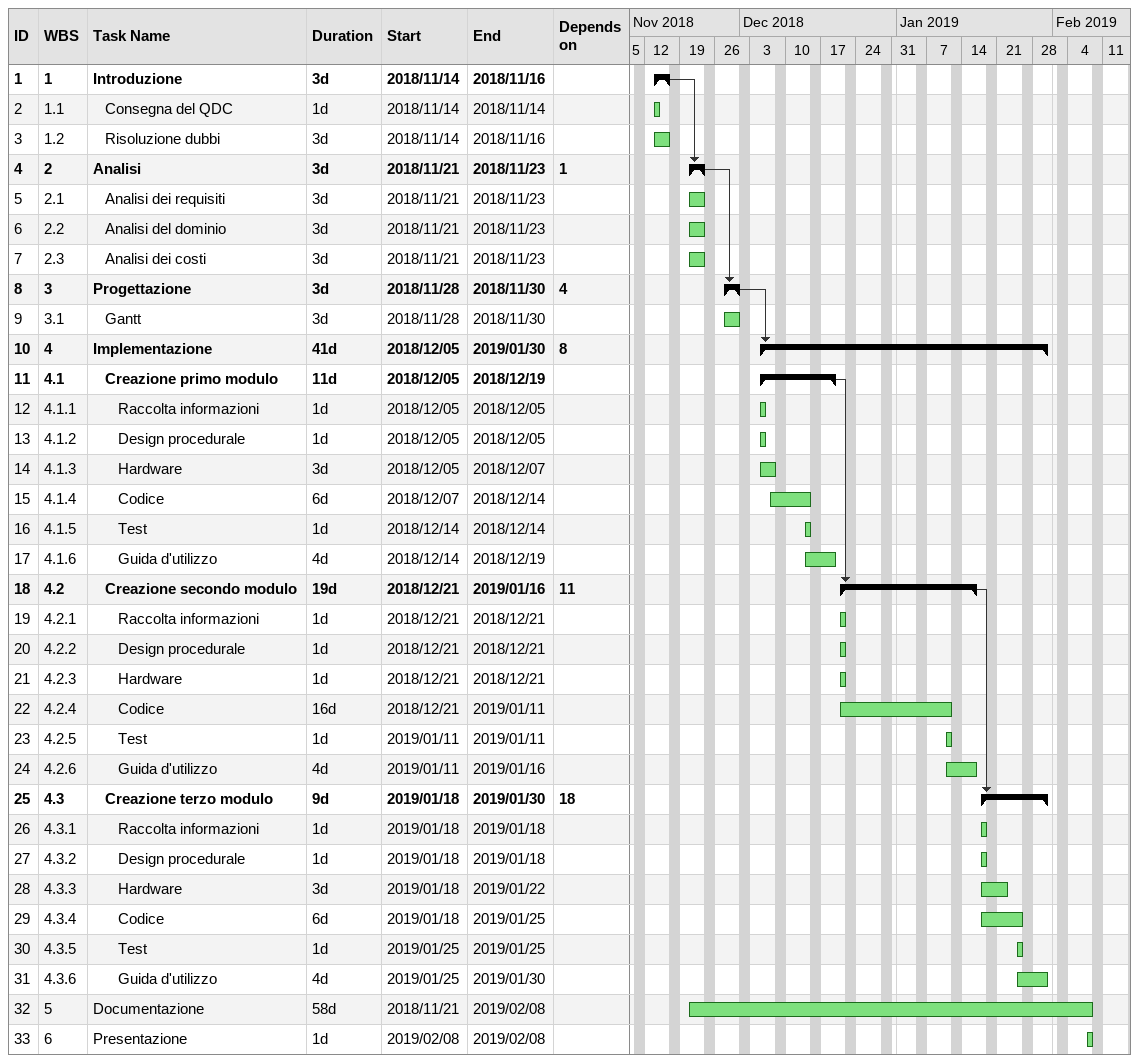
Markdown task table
| ID | WBS | Task | Duration | Start | Finish | Predecessors |
|---|---|---|---|---|---|---|
| 1 | 1 | **Introduzione** | 3d | 2018-11-14 | 2018-11-16 |  |
| 2 | 1.1 | Consegna del QDC | 1d | 2018-11-14 | 2018-11-14 |  |
| 3 | 1.2 | Risoluzione dubbi | 3d | 2018-11-14 | 2018-11-16 |  |
| 4 | 2 | **Analisi** | 3d | 2018-11-21 | 2018-11-23 | 1 |
| 5 | 2.1 | Analisi dei requisiti | 3d | 2018-11-21 | 2018-11-23 |  |
| 6 | 2.2 | Analisi del dominio | 3d | 2018-11-21 | 2018-11-23 |  |
| 7 | 2.3 | Analisi dei costi | 3d | 2018-11-21 | 2018-11-23 |  |
| 8 | 3 | **Progettazione** | 3d | 2018-11-28 | 2018-11-30 | 4 |
| 9 | 3.1 | Gantt | 3d | 2018-11-28 | 2018-11-30 |  |
| 10 | 4 | **Implementazione** | 41d | 2018-12-05 | 2019-01-30 | 8 |
| 11 | 4.1 | **Creazione primo modulo** | 11d | 2018-12-05 | 2018-12-19 |  |
| 12 | 4.1.1 | Raccolta informazioni | 1d | 2018-12-05 | 2018-12-05 |  |
| 13 | 4.1.2 | Design procedurale | 1d | 2018-12-05 | 2018-12-05 |  |
| 14 | 4.1.3 | Hardware | 3d | 2018-12-05 | 2018-12-07 |  |
| 15 | 4.1.4 | Codice | 6d | 2018-12-07 | 2018-12-14 |  |
| 16 | 4.1.5 | Test | 1d | 2018-12-14 | 2018-12-14 |  |
| 17 | 4.1.6 | Guida d'utilizzo | 4d | 2018-12-14 | 2018-12-19 |  |
| 18 | 4.2 | **Creazione secondo modulo** | 19d | 2018-12-21 | 2019-01-16 | 11 |
| 19 | 4.2.1 | Raccolta informazioni | 1d | 2018-12-21 | 2018-12-21 |  |
| 20 | 4.2.2 | Design procedurale | 1d | 2018-12-21 | 2018-12-21 |  |
| 21 | 4.2.3 | Hardware | 1d | 2018-12-21 | 2018-12-21 |  |
| 22 | 4.2.4 | Codice | 16d | 2018-12-21 | 2019-01-11 |  |
| 23 | 4.2.5 | Test | 1d | 2019-01-11 | 2019-01-11 |  |
| 24 | 4.2.6 | Guida d'utilizzo | 4d | 2019-01-11 | 2019-01-16 |  |
| 25 | 4.3 | **Creazione terzo modulo** | 9d | 2019-01-18 | 2019-01-30 | 18 |
| 26 | 4.3.1 | Raccolta informazioni | 1d | 2019-01-18 | 2019-01-18 |  |
| 27 | 4.3.2 | Design procedurale | 1d | 2019-01-18 | 2019-01-18 |  |
| 28 | 4.3.3 | Hardware | 3d | 2019-01-18 | 2019-01-22 |  |
| 29 | 4.3.4 | Codice | 6d | 2019-01-18 | 2019-01-25 |  |
| 30 | 4.3.5 | Test | 1d | 2019-01-25 | 2019-01-25 |  |
| 31 | 4.3.6 | Guida d'utilizzo | 4d | 2019-01-25 | 2019-01-30 |  |
| 32 | 5 | Documentazione | 58d | 2018-11-21 | 2019-02-08 |  |
| 33 | 6 | Presentazione | 1d | 2019-02-08 | 2019-02-08 |  |
